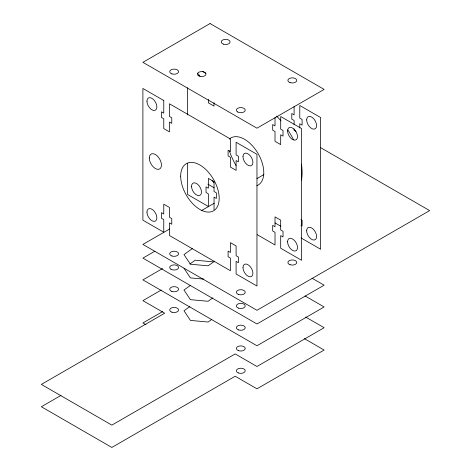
<?xml version="1.0" encoding="UTF-8"?>
<svg xmlns="http://www.w3.org/2000/svg" width="471" height="471" viewBox="0 0 471 471"><rect width="100%" height="100%" fill="white"/><g stroke="black" fill="none" stroke-linecap="round" stroke-linejoin="round"><path stroke-width="0.71" d="M192.28 248.647L183.984 254.57L190.419 264.219L208.111 265.827L214.629 261.17M189.913 264.013L195.241 260.204L212.933 261.811M190.502 285.367L183.984 290.018L190.419 299.668L208.111 301.275L212.851 297.89M189.913 306.544L183.984 310.778L190.419 320.421L208.111 322.029L211.667 319.491M169.66 228.983L142.896 244.437L256.96 310.295L429.646 210.596L320.68 147.682M201.517 210.59L214.264 203.231M256.954 178.586L263.966 174.535M154.935 251.161L142.896 258.114L256.96 323.971L324.136 285.19L312.026 278.196M162.542 268.547L142.896 279.886L256.96 345.743L324.136 306.962L305.02 295.923M161.27 290.03L142.896 300.639L164.673 313.215L41.354 384.418L111.857 425.125L235.182 353.921L256.96 366.497L324.136 327.716L305.655 317.048M162.542 311.625L142.896 322.971L146.004 324.766M61.059 395.363L41.354 406.744L111.857 447.45L235.182 376.252L256.96 388.822L324.136 350.041L304.384 338.637M203.866 279.12L190.419 277.896L183.984 268.246M202.671 71.48L205.833 73.305M295.994 131.397L294.104 130.302L294.104 128.901M300.94 219.645L302.105 220.316L302.105 225.933L300.94 225.256M207.841 184.143L214.164 187.794M275.046 222.942L280.763 226.239M301.04 237.949L320.645 249.265L320.645 117.55L299.78 105.504L299.78 118.139L302.105 119.481L302.105 125.098L299.78 123.749L299.78 127.965M257.231 234.693L275.017 244.961L275.017 232.327L272.691 230.984L272.691 225.368L275.017 226.716L275.017 216.89L280.692 220.163L280.692 229.989L283.024 231.338L283.024 236.948L280.692 235.606L280.692 248.241L301.558 260.286L301.558 128.571L280.692 116.525L280.692 129.154L283.024 130.502L283.024 136.119L280.692 134.771L280.692 144.597L275.017 141.324L275.017 131.497L272.691 130.149L272.691 124.538L275.017 125.881L275.017 117.462M294.104 106.44L294.104 114.859L291.773 113.517L291.773 119.134L294.104 120.476L294.104 124.685M214.034 102.601L214.034 106.11L208.359 102.837L208.359 99.328M214.034 209.754L214.034 197.119L216.366 198.468L216.366 192.851L214.034 191.503L214.034 181.676L208.359 178.403L208.359 188.229L206.033 186.887L206.033 192.498L208.359 193.846L208.359 206.481L187.493 194.429L187.493 163.525M187.493 87.736L187.493 114.959M213.899 182.613A7.018 4.051 60 0 1 212.085 180.234M236.042 165.586A54.442 31.433 60 0 1 229.271 150.738M276.601 116.137A54.442 31.433 60 0 1 281.004 120.864M287.84 129.931A54.442 31.433 60 0 1 293.527 139.775M301.452 164.149A54.442 31.433 60 0 1 301.522 180.099M229.253 139.157A27.218 15.714 60 0 1 257.837 153.128A27.218 15.714 60 0 1 256.901 185.668M197.791 73.535A7.018 4.051 60 0 1 200.016 76.302M210.066 23.55L142.896 62.331L256.96 128.189L324.136 89.408L210.066 23.55M163.761 100.511L142.896 88.466L142.896 220.181L163.761 232.227L163.761 219.592L161.435 218.25L161.435 212.633L163.761 213.975L163.761 204.155L169.436 207.428L169.436 217.255L171.768 218.597L171.768 224.214L169.436 222.865L169.436 235.5L230.419 270.713L230.419 258.079L228.094 256.73L228.094 251.12L230.419 252.462L230.419 242.636L236.095 245.909L236.095 255.735L238.426 257.084L238.426 262.7L236.095 261.352L236.095 273.987L256.96 286.032L256.96 154.317L236.095 142.271L236.095 154.906L238.426 156.248L238.426 161.865L236.095 160.517L236.095 170.343L230.419 167.07L230.419 157.243L228.094 155.901L228.094 150.284L230.419 151.627L230.419 138.998L169.436 103.785L169.436 116.419L171.768 117.768L171.768 123.378L169.436 122.036L169.436 131.862L163.761 128.583L163.761 118.757L161.435 117.414L161.435 111.798L163.761 113.146L163.761 100.511M306.668 119.893A7.018 4.051 60 0 0 314.11 129.154A7.018 4.051 60 0 0 314.11 119.228A7.018 4.051 60 0 0 306.668 119.893M306.668 230.784A7.018 4.051 60 0 0 314.11 240.045A7.018 4.051 60 0 0 314.11 230.119A7.018 4.051 60 0 0 306.668 230.784M238.567 350.683A4.439 2.567 0 0 0 245.232 348.463A4.439 2.567 0 0 0 238.567 346.244A4.439 2.567 0 0 0 238.567 350.683M171.909 312.196A4.439 2.567 0 0 0 178.574 309.977A4.439 2.567 0 0 0 171.909 307.757A4.439 2.567 0 0 0 171.909 312.196M171.909 255.994A4.439 2.567 0 0 0 178.574 253.775A4.439 2.567 0 0 0 171.909 251.555A4.439 2.567 0 0 0 171.909 255.994M238.567 294.481A4.439 2.567 0 0 0 245.232 292.255A4.439 2.567 0 0 0 238.567 290.036A4.439 2.567 0 0 0 238.567 294.481M290.089 264.731A4.439 2.567 0 0 0 296.748 262.512A4.439 2.567 0 0 0 290.089 260.292A4.439 2.567 0 0 0 290.089 264.731M198.638 75.825A4.298 2.479 0 0 0 205.827 74.712A4.298 2.479 0 0 0 200.564 71.674A4.298 2.479 0 0 0 198.638 75.825M223.431 44.144A4.439 2.567 0 0 0 230.095 41.925A4.439 2.567 0 0 0 223.431 39.705A4.439 2.567 0 0 0 223.431 44.144M171.909 73.888A4.439 2.567 0 0 0 178.574 71.669A4.439 2.567 0 0 0 171.909 69.449A4.439 2.567 0 0 0 171.909 73.888M237.649 111.968A4.439 2.567 0 0 0 245.079 110.815A4.439 2.567 0 0 0 239.639 107.676A4.439 2.567 0 0 0 237.649 111.968M290.089 82.631A4.439 2.567 0 0 0 296.748 80.411A4.439 2.567 0 0 0 290.089 78.186A4.439 2.567 0 0 0 290.089 82.631M287.581 241.806A7.018 4.051 60 0 0 295.029 251.067A7.018 4.051 60 0 0 295.029 241.14A7.018 4.051 60 0 0 287.581 241.806M191.544 186.357A7.018 4.051 60 0 0 198.992 195.624A7.018 4.051 60 0 0 198.992 185.692A7.018 4.051 60 0 0 191.544 186.357M287.581 130.909A7.018 4.051 60 0 0 295.029 140.175A7.018 4.051 60 0 0 295.029 130.243A7.018 4.051 60 0 0 287.581 130.909M146.946 101.212A7.018 4.051 60 0 0 154.394 110.473A7.018 4.051 60 0 0 154.394 100.547A7.018 4.051 60 0 0 146.946 101.212M180.681 176.136A27.218 15.714 60 0 0 209.554 212.05A27.218 15.714 60 0 0 209.554 173.558A27.218 15.714 60 0 0 180.681 176.136M149.278 158.003A8.596 4.963 60 0 0 158.391 169.348A8.596 4.963 60 0 0 158.391 157.19A8.596 4.963 60 0 0 149.278 158.003M242.983 156.66A7.018 4.051 60 0 0 250.431 165.922A7.018 4.051 60 0 0 250.431 155.995A7.018 4.051 60 0 0 242.983 156.66M242.983 267.552A7.018 4.051 60 0 0 250.431 276.813A7.018 4.051 60 0 0 250.431 266.886A7.018 4.051 60 0 0 242.983 267.552M146.946 212.109A7.018 4.051 60 0 0 154.394 221.37A7.018 4.051 60 0 0 154.394 211.444A7.018 4.051 60 0 0 146.946 212.109M238.567 373.008A4.439 2.567 0 0 0 245.232 370.789A4.439 2.567 0 0 0 238.567 368.569A4.439 2.567 0 0 0 238.567 373.008M171.909 291.443A4.439 2.567 0 0 0 178.574 289.223A4.439 2.567 0 0 0 171.909 287.004A4.439 2.567 0 0 0 171.909 291.443M238.567 329.93A4.439 2.567 0 0 0 245.232 327.71A4.439 2.567 0 0 0 238.567 325.49A4.439 2.567 0 0 0 238.567 329.93M170.991 269.265A4.439 2.567 0 0 0 178.421 268.117A4.439 2.567 0 0 0 172.981 264.973A4.439 2.567 0 0 0 170.991 269.265M238.567 308.158A4.439 2.567 0 0 0 245.232 305.938A4.439 2.567 0 0 0 238.567 303.718A4.439 2.567 0 0 0 238.567 308.158"/></g></svg>
